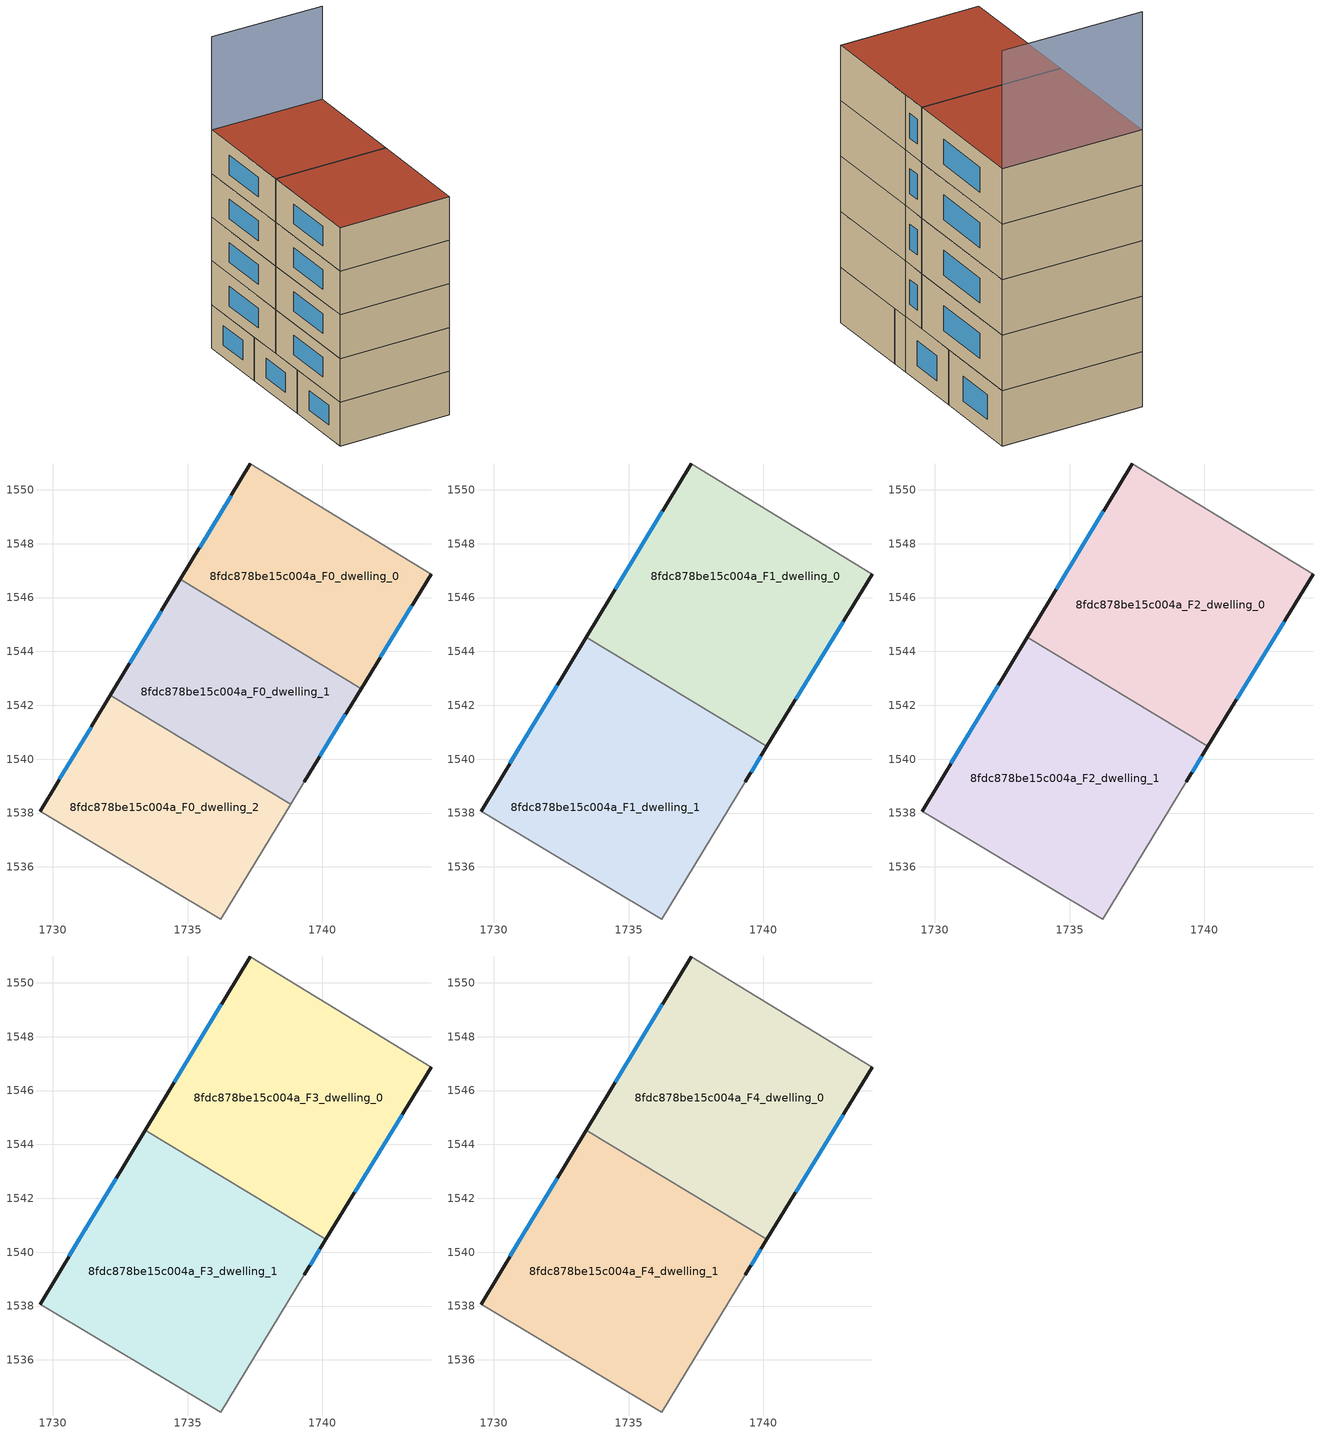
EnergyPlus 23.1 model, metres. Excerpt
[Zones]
8fdc878be15c004a_F0_dwelling_0
 floor ground (EU_floor_Construction): 1744.04,1546.86 1741.44,1542.61 1734.73,1546.67 1737.33,1550.97 z0
 wall outside (EU_wall_Construction): 1737.33,1550.97 1734.73,1546.67 / 1741.44,1542.61 1744.04,1546.86 z0:3
 wall adiabatic (EU_wall_Construction): 1744.04,1546.86 1737.33,1550.97 z0:3
 wall to 8fdc878be15c004a_F0_dwelling_1 (EU_wall_Construction): 1734.73,1546.67 1741.44,1542.61 z0:3
 window (EU_Window_Construction): 1736.62,1549.78 1735.45,1547.85 / 1742.15,1543.78 1743.32,1545.69 z0.83:2.17
8fdc878be15c004a_F0_dwelling_1
 floor ground (EU_floor_Construction): 1741.44,1542.61 1739.33,1539.16 1738.83,1538.33 1732.14,1542.38 1734.73,1546.67 z0
 wall outside (EU_wall_Construction): 1734.73,1546.67 1732.14,1542.38 / 1739.33,1539.16 1741.44,1542.61 z0:3
 wall adiabatic (EU_wall_Construction): 1738.83,1538.33 1739.33,1539.16 z0:3
 wall to 8fdc878be15c004a_F0_dwelling_2 (EU_wall_Construction): 1732.14,1542.38 1738.83,1538.33 z0:3
 window (EU_Window_Construction): 1734.02,1545.49 1732.85,1543.56 / 1739.91,1540.11 1740.86,1541.66 z0.83:2.17
8fdc878be15c004a_F0_dwelling_2
 floor ground (EU_floor_Construction): 1738.83,1538.33 1736.23,1534.05 1729.52,1538.06 1732.14,1542.38 z0
 wall outside (EU_wall_Construction): 1732.14,1542.38 1729.52,1538.06 z0:3
 wall adiabatic (EU_wall_Construction): 1729.52,1538.06 1736.23,1534.05 1738.83,1538.33 z0:3
 window (EU_Window_Construction): 1731.42,1541.19 1730.24,1539.25 z0.83:2.17
8fdc878be15c004a_F1_dwelling_0
 floor to 8fdc878be15c004a_F0_dwelling_0 (EU_floor_Construction): 1744.04,1546.86 1741.44,1542.61 1734.73,1546.67 1737.33,1550.97 z3
 floor to 8fdc878be15c004a_F0_dwelling_1 (EU_floor_Construction): 1741.44,1542.61 1740.13,1540.47 1733.43,1544.52 1734.73,1546.67 z3
 wall outside (EU_wall_Construction): 1737.33,1550.97 1733.43,1544.53 / 1740.13,1540.47 1744.04,1546.86 z3:6
 wall adiabatic (EU_wall_Construction): 1744.04,1546.86 1737.33,1550.97 z3:6
 wall to 8fdc878be15c004a_F1_dwelling_1 (EU_wall_Construction): 1733.43,1544.53 1740.13,1540.47 z3:6
 window (EU_Window_Construction): 1736.26,1549.19 1734.51,1546.3 / 1741.21,1542.23 1742.96,1545.1 z3.83:5.17
8fdc878be15c004a_F1_dwelling_1
 floor to 8fdc878be15c004a_F0_dwelling_1 (EU_floor_Construction): 1740.13,1540.47 1739.33,1539.16 1738.83,1538.33 1732.14,1542.38 1733.43,1544.52 z3
 floor to 8fdc878be15c004a_F0_dwelling_2 (EU_floor_Construction): 1738.83,1538.33 1736.23,1534.05 1729.52,1538.06 1732.14,1542.38 z3
 wall outside (EU_wall_Construction): 1733.43,1544.53 1729.52,1538.06 / 1739.33,1539.16 1740.13,1540.47 z3:6
 wall adiabatic (EU_wall_Construction): 1729.52,1538.06 1736.23,1534.05 1739.33,1539.16 z3:6
 window (EU_Window_Construction): 1732.36,1542.75 1730.6,1539.84 / 1739.55,1539.52 1739.91,1540.11 z3.83:5.17
8fdc878be15c004a_F2_dwelling_0
 floor to 8fdc878be15c004a_F1_dwelling_0 (EU_floor_Construction): 1744.04,1546.86 1740.13,1540.47 1733.43,1544.53 1737.33,1550.97 z6
 wall outside (EU_wall_Construction): 1737.33,1550.97 1733.43,1544.53 / 1740.13,1540.47 1744.04,1546.86 z6:9
 wall adiabatic (EU_wall_Construction): 1744.04,1546.86 1737.33,1550.97 z6:9
 wall to 8fdc878be15c004a_F2_dwelling_1 (EU_wall_Construction): 1733.43,1544.53 1740.13,1540.47 z6:9
 window (EU_Window_Construction): 1736.26,1549.19 1734.51,1546.3 / 1741.21,1542.23 1742.96,1545.1 z6.83:8.17
8fdc878be15c004a_F2_dwelling_1
 floor to 8fdc878be15c004a_F1_dwelling_1 (EU_floor_Construction): 1740.13,1540.47 1739.33,1539.16 1736.23,1534.05 1729.52,1538.06 1733.43,1544.53 z6
 wall outside (EU_wall_Construction): 1733.43,1544.53 1729.52,1538.06 / 1739.33,1539.16 1740.13,1540.47 z6:9
 wall adiabatic (EU_wall_Construction): 1729.52,1538.06 1736.23,1534.05 1739.33,1539.16 z6:9
 window (EU_Window_Construction): 1732.36,1542.75 1730.6,1539.84 / 1739.55,1539.52 1739.91,1540.11 z6.83:8.17
8fdc878be15c004a_F3_dwelling_0
 floor to 8fdc878be15c004a_F2_dwelling_0 (EU_floor_Construction): 1744.04,1546.86 1740.13,1540.47 1733.43,1544.53 1737.33,1550.97 z9
 wall outside (EU_wall_Construction): 1737.33,1550.97 1733.43,1544.53 / 1740.13,1540.47 1744.04,1546.86 z9:12
 wall adiabatic (EU_wall_Construction): 1744.04,1546.86 1737.33,1550.97 z9:12
 wall to 8fdc878be15c004a_F3_dwelling_1 (EU_wall_Construction): 1733.43,1544.53 1740.13,1540.47 z9:12
 window (EU_Window_Construction): 1736.26,1549.19 1734.51,1546.3 / 1741.21,1542.23 1742.96,1545.1 z9.83:11.17
8fdc878be15c004a_F3_dwelling_1
 floor to 8fdc878be15c004a_F2_dwelling_1 (EU_floor_Construction): 1740.13,1540.47 1739.33,1539.16 1736.23,1534.05 1729.52,1538.06 1733.43,1544.53 z9
 wall outside (EU_wall_Construction): 1733.43,1544.53 1729.52,1538.06 / 1739.33,1539.16 1740.13,1540.47 z9:12
 wall adiabatic (EU_wall_Construction): 1729.52,1538.06 1736.23,1534.05 1739.33,1539.16 z9:12
 window (EU_Window_Construction): 1732.36,1542.75 1730.6,1539.84 / 1739.55,1539.52 1739.91,1540.11 z9.83:11.17
8fdc878be15c004a_F4_dwelling_0
 floor to 8fdc878be15c004a_F3_dwelling_0 (EU_floor_Construction): 1744.04,1546.86 1740.13,1540.47 1733.43,1544.53 1737.33,1550.97 z12
 wall outside (EU_wall_Construction): 1737.33,1550.97 1733.43,1544.53 / 1740.13,1540.47 1744.04,1546.86 z12:15
 wall adiabatic (EU_wall_Construction): 1744.04,1546.86 1737.33,1550.97 z12:15
 wall to 8fdc878be15c004a_F4_dwelling_1 (EU_wall_Construction): 1733.43,1544.53 1740.13,1540.47 z12:15
 window (EU_Window_Construction): 1736.26,1549.19 1734.51,1546.3 / 1741.21,1542.23 1742.96,1545.1 z12.83:14.17
 roof outside (EU_roof_Construction): 1740.13,1540.47 1744.04,1546.86 1737.33,1550.97 1733.43,1544.53 z15
8fdc878be15c004a_F4_dwelling_1
 floor to 8fdc878be15c004a_F3_dwelling_1 (EU_floor_Construction): 1740.13,1540.47 1739.33,1539.16 1736.23,1534.05 1729.52,1538.06 1733.43,1544.53 z12
 wall outside (EU_wall_Construction): 1733.43,1544.53 1729.52,1538.06 / 1739.33,1539.16 1740.13,1540.47 z12:15
 wall adiabatic (EU_wall_Construction): 1729.52,1538.06 1736.23,1534.05 1739.33,1539.16 z12:15
 window (EU_Window_Construction): 1732.36,1542.75 1730.6,1539.84 / 1739.55,1539.52 1739.91,1540.11 z12.83:14.17
 roof outside (EU_roof_Construction): 1736.23,1534.05 1739.33,1539.16 1740.13,1540.47 1733.43,1544.53 1729.52,1538.06 z15
shading: 1744.04,1546.86 1737.33,1550.97 z0:21.4
[Building]
EU S2 Campaign: North Axis=0; Terrain=City; Solar Distribution=FullExterior
[Site:Location]
Lyon-Bron: Latitude=45.75; Longitude=5; Time Zone=1; Elevation=198
[SizingPeriod:WeatherFileDays]
AnnualSizingPeriod: Begin Month=1; Begin Day of Month=1; End Month=12; End Day of Month=31; Day of Week for Start Day=Monday; Use Weather File Daylight Saving Period=No; Use Weather File Rain and Snow Indicators=No
[MATERIAL]
EU_InternalMass_Material: Roughness=MediumRough; Thickness=0.1; Conductivity=1; Density=1800; Specific Heat=900; Thermal Absorptance=0.9; Solar Absorptance=0.7; Visible Absorptance=0.7
[MATERIAL:NOMASS] Roughness=MediumRough; Thermal Absorptance=0.9; Solar Absorptance=0.7; Visible Absorptance=0.7
Name | Thermal Resistance
EU_wall_NoMass | 0.87146
EU_roof_NoMass | 0.842276
EU_floor_NoMass | 0.496999
[WINDOWMATERIAL:SIMPLEGLAZINGSYSTEM]
EU_Window_SimpleGlazing: UFactor=2.2525; Solar Heat Gain Coefficient=0.76; Visible Transmittance=0.76
[CONSTRUCTION]
EU_wall_Construction: EU_wall_NoMass
EU_roof_Construction: EU_roof_NoMass
EU_floor_Construction: EU_floor_NoMass
EU_Window_Construction: EU_Window_SimpleGlazing
EU_InternalMass_Construction: EU_InternalMass_Material
[ZONE] Type=1; Multiplier=1; Ceiling Height=autocalculate; Floor Area=autocalculate; Part of Total Floor Area=Yes
Name | Volume
8fdc878be15c004a_F0_dwelling_0 | 117.806
8fdc878be15c004a_F1_dwelling_0 | 176.712
8fdc878be15c004a_F2_dwelling_0; 8fdc878be15c004a_F3_dwelling_0; 8fdc878be15c004a_F4_dwelling_0 | 176.722
8fdc878be15c004a_F0_dwelling_1 | 117.8
8fdc878be15c004a_F1_dwelling_1 | 176.699
8fdc878be15c004a_F2_dwelling_1; 8fdc878be15c004a_F3_dwelling_1; 8fdc878be15c004a_F4_dwelling_1 | 176.709
8fdc878be15c004a_F0_dwelling_2 | 117.812
[INTERNALMASS] Construction=EU_InternalMass_Construction
Name | Zone or ZoneList | Surface Area
8fdc878be15c004a_F0_dwelling_0_EU_InternalMass | 8fdc878be15c004a_F0_dwelling_0 | 39.2685
8fdc878be15c004a_F0_dwelling_1_EU_InternalMass | 8fdc878be15c004a_F0_dwelling_1 | 39.2663
8fdc878be15c004a_F0_dwelling_2_EU_InternalMass | 8fdc878be15c004a_F0_dwelling_2 | 39.2709
8fdc878be15c004a_F1_dwelling_0_EU_InternalMass | 8fdc878be15c004a_F1_dwelling_0 | 58.907
8fdc878be15c004a_F1_dwelling_1_EU_InternalMass | 8fdc878be15c004a_F1_dwelling_1 | 58.9035
8fdc878be15c004a_F2_dwelling_0_EU_InternalMass | 8fdc878be15c004a_F2_dwelling_0 | 58.907
8fdc878be15c004a_F2_dwelling_1_EU_InternalMass | 8fdc878be15c004a_F2_dwelling_1 | 58.9035
8fdc878be15c004a_F3_dwelling_0_EU_InternalMass | 8fdc878be15c004a_F3_dwelling_0 | 58.907
8fdc878be15c004a_F3_dwelling_1_EU_InternalMass | 8fdc878be15c004a_F3_dwelling_1 | 58.9035
8fdc878be15c004a_F4_dwelling_0_EU_InternalMass | 8fdc878be15c004a_F4_dwelling_0 | 58.907
8fdc878be15c004a_F4_dwelling_1_EU_InternalMass | 8fdc878be15c004a_F4_dwelling_1 | 58.9035
[OTHEREQUIPMENT] Fuel Type=Electricity; Design Level Calculation Method=Watts/Area; Power per Zone Floor Area=1; Fraction Latent=0; Fraction Radiant=0; Fraction Lost=0; Carbon Dioxide Generation Rate=0; EndUse Subcategory=EU_Step8_InternalGains
Name | Zone or ZoneList or Space or SpaceList | Schedule
EU_Step8_InternalGain_8fdc878be15c004a_F0_dwelling_0_f000 | 8fdc878be15c004a_F0_dwelling_0 | EU_Step8_GainSchedule_8fdc878be15c004a_F0_dwelling_0_f000
EU_Step8_InternalGain_8fdc878be15c004a_F0_dwelling_1_f000 | 8fdc878be15c004a_F0_dwelling_1 | EU_Step8_GainSchedule_8fdc878be15c004a_F0_dwelling_1_f000
EU_Step8_InternalGain_8fdc878be15c004a_F0_dwelling_2_f000 | 8fdc878be15c004a_F0_dwelling_2 | EU_Step8_GainSchedule_8fdc878be15c004a_F0_dwelling_2_f000
EU_Step8_InternalGain_8fdc878be15c004a_F1_dwelling_0_f000 | 8fdc878be15c004a_F1_dwelling_0 | EU_Step8_GainSchedule_8fdc878be15c004a_F1_dwelling_0_f000
EU_Step8_InternalGain_8fdc878be15c004a_F1_dwelling_1_f000 | 8fdc878be15c004a_F1_dwelling_1 | EU_Step8_GainSchedule_8fdc878be15c004a_F1_dwelling_1_f000
EU_Step8_InternalGain_8fdc878be15c004a_F2_dwelling_0_f000 | 8fdc878be15c004a_F2_dwelling_0 | EU_Step8_GainSchedule_8fdc878be15c004a_F2_dwelling_0_f000
EU_Step8_InternalGain_8fdc878be15c004a_F2_dwelling_1_f000 | 8fdc878be15c004a_F2_dwelling_1 | EU_Step8_GainSchedule_8fdc878be15c004a_F2_dwelling_1_f000
EU_Step8_InternalGain_8fdc878be15c004a_F3_dwelling_0_f000 | 8fdc878be15c004a_F3_dwelling_0 | EU_Step8_GainSchedule_8fdc878be15c004a_F3_dwelling_0_f000
EU_Step8_InternalGain_8fdc878be15c004a_F3_dwelling_1_f000 | 8fdc878be15c004a_F3_dwelling_1 | EU_Step8_GainSchedule_8fdc878be15c004a_F3_dwelling_1_f000
EU_Step8_InternalGain_8fdc878be15c004a_F4_dwelling_0_f000 | 8fdc878be15c004a_F4_dwelling_0 | EU_Step8_GainSchedule_8fdc878be15c004a_F4_dwelling_0_f000
EU_Step8_InternalGain_8fdc878be15c004a_F4_dwelling_1_f000 | 8fdc878be15c004a_F4_dwelling_1 | EU_Step8_GainSchedule_8fdc878be15c004a_F4_dwelling_1_f000
[ZONEVENTILATION:DESIGNFLOWRATE] Schedule=EU_AlwaysOn; Design Flow Rate Calculation Method=AirChanges/Hour; Air Changes per Hour=0.425; Ventilation Type=Natural; Fan Pressure Rise=0; Fan Total Efficiency=1; Constant Term Coefficient=1; Temperature Term Coefficient=0; Velocity Term Coefficient=0; Velocity Squared Term Coefficient=0; Minimum Indoor Temperature=-100; Maximum Indoor Temperature=100; Delta Temperature=-100; Minimum Outdoor Temperature=-100; Maximum Outdoor Temperature=100; Maximum Wind Speed=40
Name | Zone or ZoneList or Space or SpaceList
EU_ConstantAir_8fdc878be15c004a_F0_dwelling_0 | 8fdc878be15c004a_F0_dwelling_0
EU_ConstantAir_8fdc878be15c004a_F0_dwelling_1 | 8fdc878be15c004a_F0_dwelling_1
EU_ConstantAir_8fdc878be15c004a_F0_dwelling_2 | 8fdc878be15c004a_F0_dwelling_2
EU_ConstantAir_8fdc878be15c004a_F1_dwelling_0 | 8fdc878be15c004a_F1_dwelling_0
EU_ConstantAir_8fdc878be15c004a_F1_dwelling_1 | 8fdc878be15c004a_F1_dwelling_1
EU_ConstantAir_8fdc878be15c004a_F2_dwelling_0 | 8fdc878be15c004a_F2_dwelling_0
EU_ConstantAir_8fdc878be15c004a_F2_dwelling_1 | 8fdc878be15c004a_F2_dwelling_1
EU_ConstantAir_8fdc878be15c004a_F3_dwelling_0 | 8fdc878be15c004a_F3_dwelling_0
EU_ConstantAir_8fdc878be15c004a_F3_dwelling_1 | 8fdc878be15c004a_F3_dwelling_1
EU_ConstantAir_8fdc878be15c004a_F4_dwelling_0 | 8fdc878be15c004a_F4_dwelling_0
EU_ConstantAir_8fdc878be15c004a_F4_dwelling_1 | 8fdc878be15c004a_F4_dwelling_1
[HVACTEMPLATE:THERMOSTAT] Constant Heating Setpoint=20; Constant Cooling Setpoint=50
EU_HeatOnly_8fdc878be15c004a_F0_dwelling_0; EU_HeatOnly_8fdc878be15c004a_F0_dwelling_1; EU_HeatOnly_8fdc878be15c004a_F0_dwelling_2; EU_HeatOnly_8fdc878be15c004a_F1_dwelling_0; EU_HeatOnly_8fdc878be15c004a_F1_dwelling_1; EU_HeatOnly_8fdc878be15c004a_F2_dwelling_0; EU_HeatOnly_8fdc878be15c004a_F2_dwelling_1; EU_HeatOnly_8fdc878be15c004a_F3_dwelling_0; EU_HeatOnly_8fdc878be15c004a_F3_dwelling_1; EU_HeatOnly_8fdc878be15c004a_F4_dwelling_0; EU_HeatOnly_8fdc878be15c004a_F4_dwelling_1
[HVACTEMPLATE:ZONE:IDEALLOADSAIRSYSTEM] System Availability Schedule=EU_AlwaysOn; Maximum Heating Supply Air Temperature=50; Minimum Cooling Supply Air Temperature=13; Maximum Heating Supply Air Humidity Ratio=0.0156; Minimum Cooling Supply Air Humidity Ratio=0.0077; Heating Limit=NoLimit; Cooling Limit=NoLimit; Heating Availability Schedule=EU_AlwaysOn; Cooling Availability Schedule=EU_CoolingOff; Dehumidification Control Type=ConstantSensibleHeatRatio; Cooling Sensible Heat Ratio=0.7; Dehumidification Setpoint=60; Humidification Control Type=None; Humidification Setpoint=30; Outdoor Air Method=None; Outdoor Air Flow Rate per Person=0.00944; Outdoor Air Flow Rate per Zone Floor Area=0; Outdoor Air Flow Rate per Zone=0; Demand Controlled Ventilation Type=None; Outdoor Air Economizer Type=NoEconomizer; Heat Recovery Type=None; Sensible Heat Recovery Effectiveness=0.7; Latent Heat Recovery Effectiveness=0.65
Name | Template Thermostat
8fdc878be15c004a_F0_dwelling_0 | EU_HeatOnly_8fdc878be15c004a_F0_dwelling_0
8fdc878be15c004a_F0_dwelling_1 | EU_HeatOnly_8fdc878be15c004a_F0_dwelling_1
8fdc878be15c004a_F0_dwelling_2 | EU_HeatOnly_8fdc878be15c004a_F0_dwelling_2
8fdc878be15c004a_F1_dwelling_0 | EU_HeatOnly_8fdc878be15c004a_F1_dwelling_0
8fdc878be15c004a_F1_dwelling_1 | EU_HeatOnly_8fdc878be15c004a_F1_dwelling_1
8fdc878be15c004a_F2_dwelling_0 | EU_HeatOnly_8fdc878be15c004a_F2_dwelling_0
8fdc878be15c004a_F2_dwelling_1 | EU_HeatOnly_8fdc878be15c004a_F2_dwelling_1
8fdc878be15c004a_F3_dwelling_0 | EU_HeatOnly_8fdc878be15c004a_F3_dwelling_0
8fdc878be15c004a_F3_dwelling_1 | EU_HeatOnly_8fdc878be15c004a_F3_dwelling_1
8fdc878be15c004a_F4_dwelling_0 | EU_HeatOnly_8fdc878be15c004a_F4_dwelling_0
8fdc878be15c004a_F4_dwelling_1 | EU_HeatOnly_8fdc878be15c004a_F4_dwelling_1
[SIZING:ZONE] Zone Cooling Design Supply Air Temperature Input Method=SupplyAirTemperature; Zone Cooling Design Supply Air Temperature=13; Zone Heating Design Supply Air Temperature Input Method=SupplyAirTemperature; Zone Heating Design Supply Air Temperature=50; Zone Cooling Design Supply Air Humidity Ratio=0.008; Zone Heating Design Supply Air Humidity Ratio=0.008; Cooling Design Air Flow Method=DesignDay; Cooling Design Air Flow Rate=0; Cooling Minimum Air Flow per Zone Floor Area=0.000762; Cooling Minimum Air Flow=0; Cooling Minimum Air Flow Fraction=0.2; Heating Design Air Flow Method=DesignDay; Heating Design Air Flow Rate=0; Heating Maximum Air Flow per Zone Floor Area=0.002032; Heating Maximum Air Flow=0.141576; Heating Maximum Air Flow Fraction=0.3; Account for Dedicated Outdoor Air System=No; Dedicated Outdoor Air System Control Strategy=NeutralSupplyAir; Dedicated Outdoor Air Low Setpoint Temperature for Design=autosize; Dedicated Outdoor Air High Setpoint Temperature for Design=autosize; Zone Load Sizing Method=Sensible Load Only No Latent Load; Zone Latent Cooling Design Supply Air Humidity Ratio Input Method=HumidityRatioDifference; Zone Cooling Design Supply Air Humidity Ratio Difference=0.005; Zone Latent Heating Design Supply Air Humidity Ratio Input Method=HumidityRatioDifference; Zone Humidification Design Supply Air Humidity Ratio Difference=0.005
8fdc878be15c004a_F0_dwelling_0; 8fdc878be15c004a_F0_dwelling_1; 8fdc878be15c004a_F0_dwelling_2; 8fdc878be15c004a_F1_dwelling_0; 8fdc878be15c004a_F1_dwelling_1; 8fdc878be15c004a_F2_dwelling_0; 8fdc878be15c004a_F2_dwelling_1; 8fdc878be15c004a_F3_dwelling_0; 8fdc878be15c004a_F3_dwelling_1; 8fdc878be15c004a_F4_dwelling_0; 8fdc878be15c004a_F4_dwelling_1
[SCHEDULE:CONSTANT]
Name | Hourly Value
EU_AlwaysOn | 1
EU_CoolingOff | 0
[SCHEDULE:FILE] Column Number=1; Rows to Skip at Top=0; Number of Hours of Data=8760; Column Separator=Comma; Interpolate to Timestep=No; Minutes per Item=60; Adjust Schedule for Daylight Savings=Yes
Name | File
EU_Step8_GainSchedule_8fdc878be15c004a_F0_dwelling_0_f000 | ../../schedules/8fdc878be15c004a/8fdc878be15c004a_F0_dwelling_0_f000_gain.csv
EU_Step8_GainSchedule_8fdc878be15c004a_F0_dwelling_1_f000 | ../../schedules/8fdc878be15c004a/8fdc878be15c004a_F0_dwelling_1_f000_gain.csv
EU_Step8_GainSchedule_8fdc878be15c004a_F0_dwelling_2_f000 | ../../schedules/8fdc878be15c004a/8fdc878be15c004a_F0_dwelling_2_f000_gain.csv
EU_Step8_GainSchedule_8fdc878be15c004a_F1_dwelling_0_f000 | ../../schedules/8fdc878be15c004a/8fdc878be15c004a_F1_dwelling_0_f000_gain.csv
EU_Step8_GainSchedule_8fdc878be15c004a_F1_dwelling_1_f000 | ../../schedules/8fdc878be15c004a/8fdc878be15c004a_F1_dwelling_1_f000_gain.csv
EU_Step8_GainSchedule_8fdc878be15c004a_F2_dwelling_0_f000 | ../../schedules/8fdc878be15c004a/8fdc878be15c004a_F2_dwelling_0_f000_gain.csv
EU_Step8_GainSchedule_8fdc878be15c004a_F2_dwelling_1_f000 | ../../schedules/8fdc878be15c004a/8fdc878be15c004a_F2_dwelling_1_f000_gain.csv
EU_Step8_GainSchedule_8fdc878be15c004a_F3_dwelling_0_f000 | ../../schedules/8fdc878be15c004a/8fdc878be15c004a_F3_dwelling_0_f000_gain.csv
EU_Step8_GainSchedule_8fdc878be15c004a_F3_dwelling_1_f000 | ../../schedules/8fdc878be15c004a/8fdc878be15c004a_F3_dwelling_1_f000_gain.csv
EU_Step8_GainSchedule_8fdc878be15c004a_F4_dwelling_0_f000 | ../../schedules/8fdc878be15c004a/8fdc878be15c004a_F4_dwelling_0_f000_gain.csv
EU_Step8_GainSchedule_8fdc878be15c004a_F4_dwelling_1_f000 | ../../schedules/8fdc878be15c004a/8fdc878be15c004a_F4_dwelling_1_f000_gain.csv
